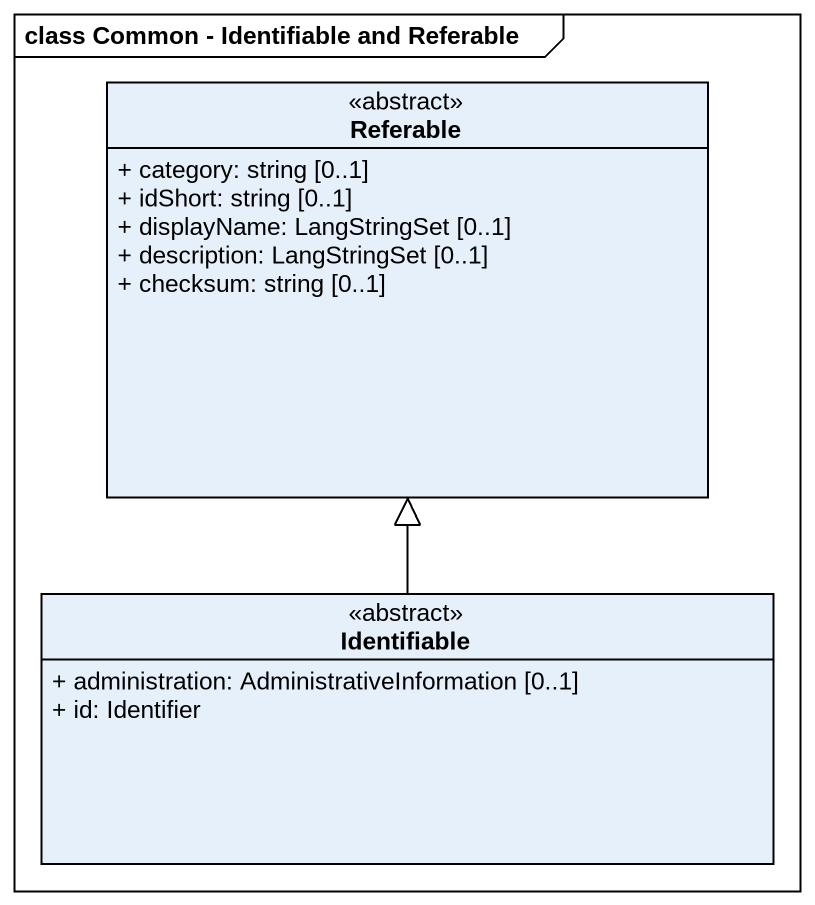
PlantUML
@startuml
mainframe class Common - Identifiable and Referable
hide circle
hide empty members
skinparam classAttributeIconSize 0
class Referable <<abstract>> {
  + category: string [0..1]
  + idShort: string [0..1]
  + displayName: LangStringSet [0..1]
  + description: LangStringSet [0..1]
  + checksum: string [0..1]
}
class Identifiable <<abstract>> {
  + administration: AdministrativeInformation [0..1]
  + id: Identifier
}
Identifiable -up-|> Referable
@enduml
